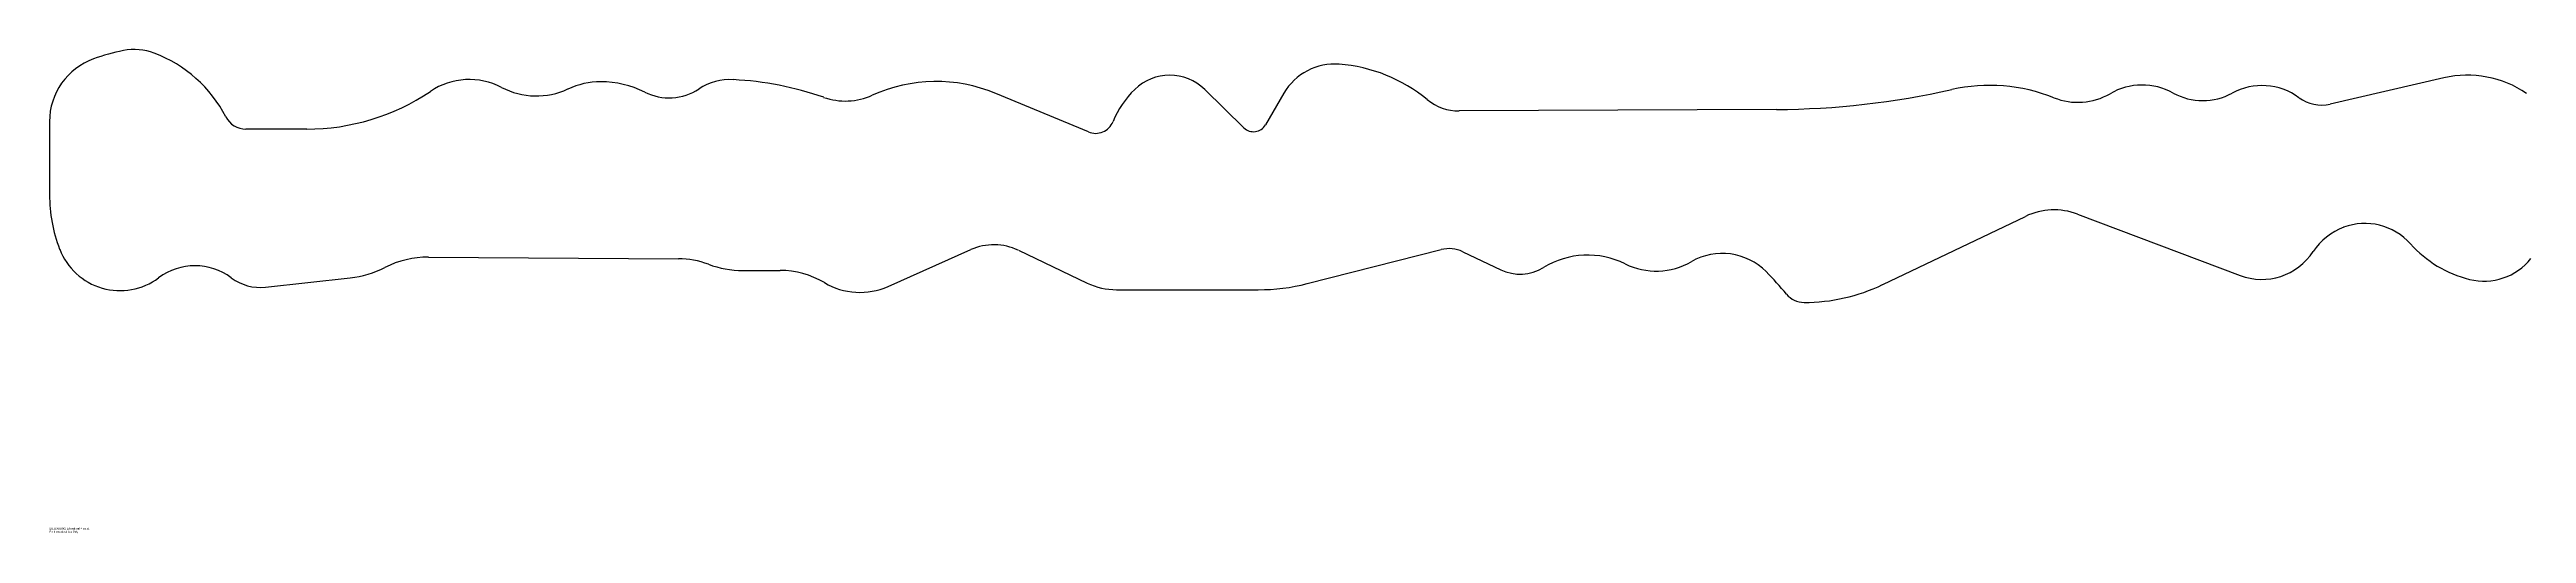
# Model space of a CAD drawing. Header units: millimetres. Extents: x -367 to 367, y -41 to 34.
# Drawn here: x -366.8 to 13.3, y -40.6 to 33.7 of the extents above; entities that cross this region are included whole.
import ezdxf

# ---------------------------------------------------------------- set-up
doc = ezdxf.new("R2010")
doc.units = ezdxf.units.MM
doc.styles.add('SLDTEXTSTYLE0', font='TXT', dxfattribs={"width": 0.7})

msp = doc.modelspace()

# ---------------------------------------------------------------- linework, layer by layer
at = {"color": 7, "linetype": 'Continuous'}
for p, q in [((-207.37, 21.02), (-221.59, 26.93)), ((-183.51, 21.65), (-189.51, 27.53)), ((-177.36, 26.96), (-180.2, 22.1)), ((0.63, 29.31), (-16.84, 25.28)), ((-101.78, 24.46), (-150.47, 24.23)), ((-366.78, 22.6), (-366.78, 14.66)), ((-327.32, 21.45), (-336.66, 21.45)), ((-366.78, 14.66), (-366.78, 11.41)), ((-85.49, -2.41), (-63.58, 8.06)), ((-55.58, 8.4), (-30.64, -1.01)), ((-308.61, 1.81), (-270.29, 1.55)), ((-238.1, -2.69), (-225.4, 2.95)), ((-218.12, 2.86), (-207.56, -2.18)), ((-173.8, -2.26), (-153.23, 2.96)), ((-149.92, 2.64), (-144.1, -0.14)), ((-333.63, -2.8), (-320.64, -1.36)), ((-260.4, -0.24), (-254.69, -0.24)), ((-203.06, -3.2), (-181.3, -3.2))]:
    msp.add_line(p, q, dxfattribs=at)
for centre, radius, start, end in [((-356.55, 22.6), 10.23, 109.764, 180), ((-349.18, 2.09), 32.02, 101.2769, 109.764), ((-353.75, 25), 8.66, 69.3916, 101.2769), ((-357.89, 13.99), 20.42, 27.2035, 69.3916), ((-169.57, 22.42), 9.02, 85.643, 149.7578), ((-170.72, 7.35), 24.13, 50.5125, 85.643), ((-327.32, 55.49), 34.04, 270, 303.8781), ((-302.36, 18.33), 10.73, 62.4793, 123.8781), ((-292.07, 38.08), 11.54, 242.4793, 294.8128), ((-282.16, 16.64), 12.07, 90.1891, 114.8128), ((-282.15, 13.76), 14.95, 63.3861, 90.1891), ((-271.7, 34.62), 8.38, 243.3861, 303.196), ((-262.31, 20.27), 8.77, 87.1201, 123.196), ((-264.37, -20.73), 49.83, 70.8022, 87.1201), ((-244.67, 35.86), 10.1, 250.8022, 294.2327), ((-230.74, 4.9), 23.85, 67.4438, 114.2327), ((-189.93, 16.98), 14.77, 134.401, 157.6578), ((-194.89, 22.05), 7.68, 45.5879, 134.401), ((-102.37, 149.45), 124.99, 270.2704, 282.6937), ((-69.07, 1.62), 26.54, 68.2042, 102.6937), ((-55.55, 35.43), 9.87, 248.2042, 300.0484), ((-45.67, 18.35), 9.86, 61.1602, 120.0484), ((-36.37, 35.23), 9.41, 241.1602, 298.5584), ((-27.29, 18.55), 9.58, 53.6298, 118.5584), ((4.25, 13.63), 16.09, 55.7827, 102.9883), ((-336.66, 24.9), 3.45, 207.2035, 270), ((-150.5, 31.88), 7.65, 230.5125, 270.2704), ((-18.15, 30.96), 5.83, 233.6298, 282.9883), ((-206.26, 23.69), 2.89, 247.4438, 337.6578), ((-182.03, 23.17), 2.12, 225.5879, 329.7578), ((-343.34, 11.41), 23.44, 180, 200.983), ((-59.18, -1.14), 10.2, 69.328, 115.5491), ((-11.42, -2.59), 9.57, 110.3799, 146.8042), ((-11.49, -2.41), 9.38, 41.8889, 110.3799), ((8.98, 15.94), 18.11, 221.8889, 255.8164), ((-355.96, 6.57), 9.91, 200.983, 306.7284), ((-344.46, -8.84), 9.32, 53.2716, 126.7284), ((-322.36, 14.12), 15.58, 276.3308, 296.8895), ((-308.71, -12.8), 14.6, 89.6208, 116.8895), ((-270.38, -11.95), 13.5, 69.6239, 89.6208), ((-260.4, 14.93), 15.17, 249.6239, 270), ((-221.87, -5), 8.7, 64.5076, 113.9471), ((-152.02, -1.78), 4.89, 64.5076, 104.2396), ((-141.13, 6.09), 6.9, 244.5076, 301.467), ((-130.75, -10.88), 13, 63.7081, 121.467), ((-120.24, 10.38), 10.72, 243.7081, 300.0976), ((-110.1, -7.11), 9.49, 44.7805, 120.0976), ((-27.32, 7.81), 9.42, 249.328, 326.8042), ((6.78, 7.25), 9.14, 255.8164, 321.9487), ((-334.45, 4.58), 7.42, 233.2716, 276.3308), ((-254.69, -13.56), 13.32, 59.2824, 90), ((-242.43, 7.07), 10.68, 239.2824, 293.9471), ((-203.06, 7.27), 10.47, 244.5076, 270), ((-181.3, 27.27), 30.47, 270, 284.2396), ((-138.2, -34.99), 49.07, 39.3413, 44.7805), ((-97.56, 22.82), 27.97, 269.9997, 295.5491), ((-97.56, -1.67), 3.48, 219.3413, 269.9997)]:
    msp.add_arc(centre, radius, start, end, dxfattribs=at)

# ---------------------------------------------------------------- texts
at = {"color": 7, "linetype": 'Continuous', "char_height": 0.3224, "attachment_point": 1, "style": 'SLDTEXTSTYLE0'}
for s, insert in [('SOLIDWORKS Educational Product.', (-366.78, -39.7)), ('For Instructional Use Only.', (-366.78, -40.18))]:
    msp.add_mtext(s, dxfattribs=dict(at, insert=insert))

doc.saveas('drawing.dxf')
